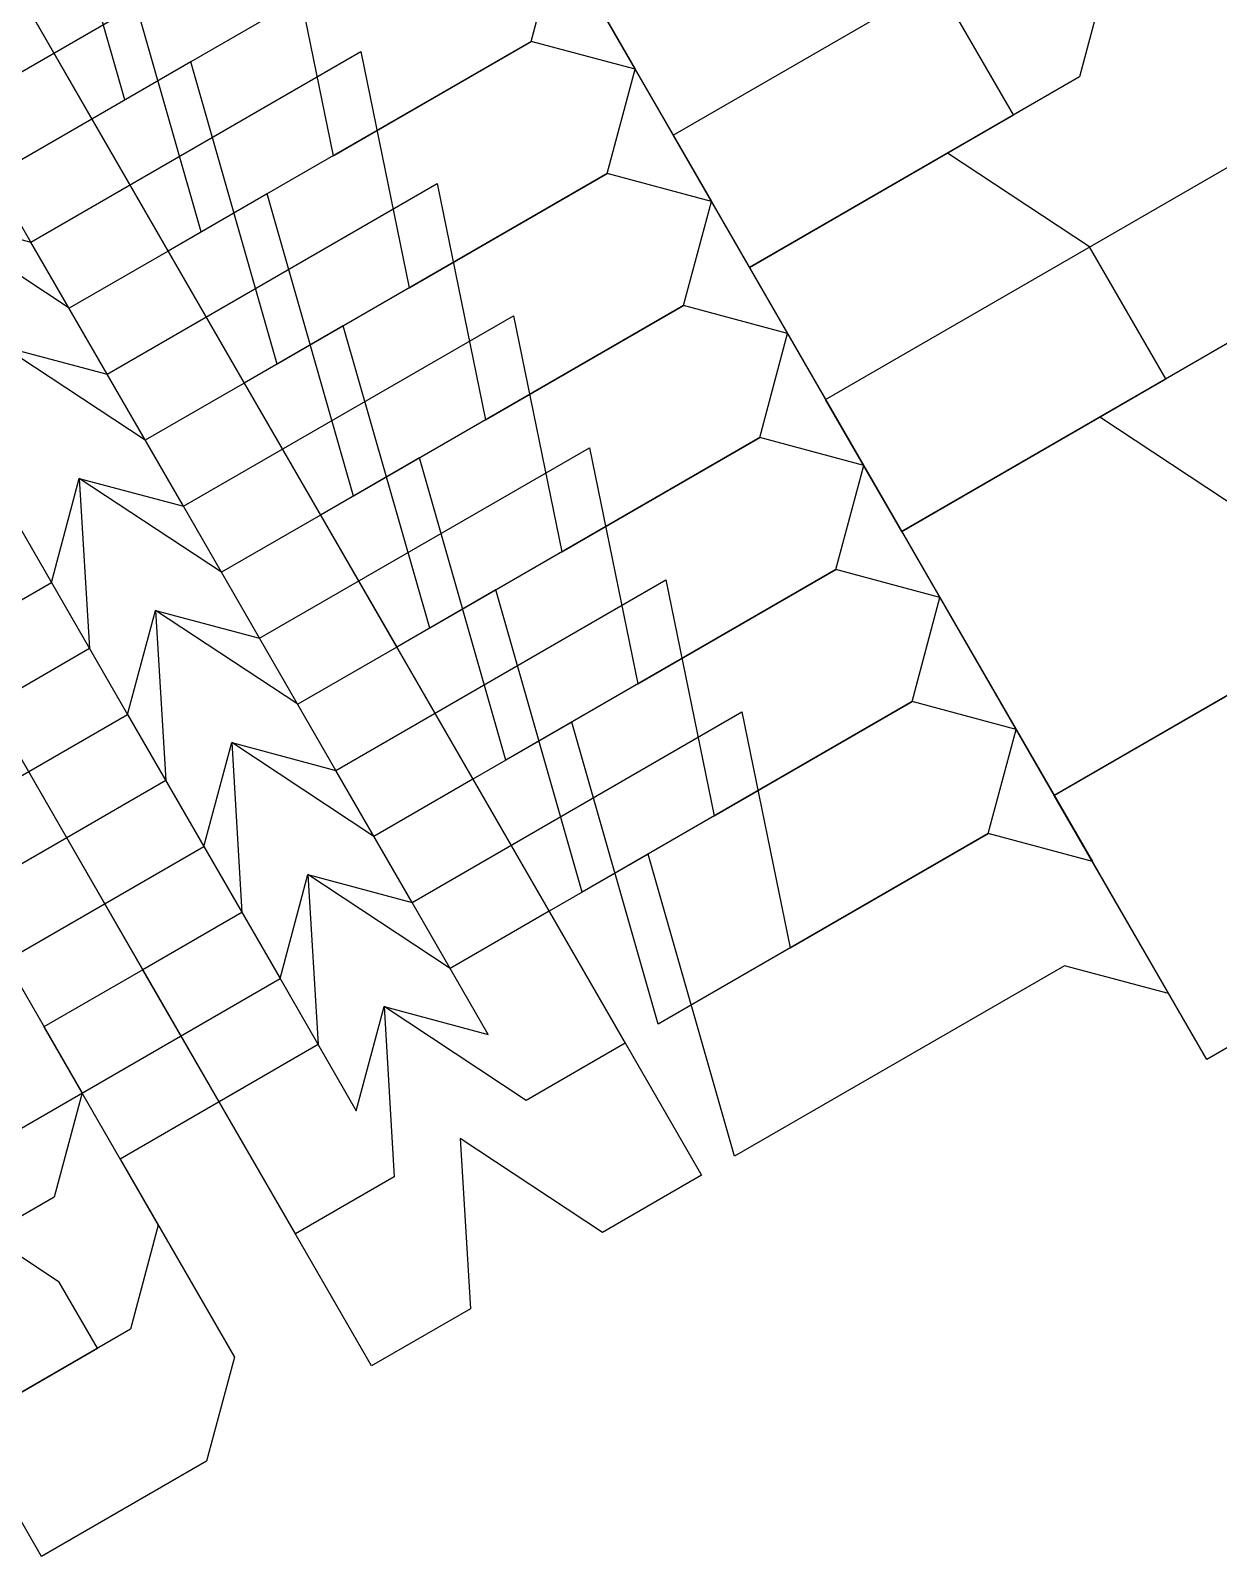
# Model space of a CAD drawing. Extents: x -31.2 to 31.2, y -29.9 to 29.9.
# Drawn here: x -26.43 to -22.53, y -10.04 to -5.04 of the extents above; entities that cross this region are included whole.
import ezdxf

# ---------------------------------------------------------------- set-up
doc = ezdxf.new("R2010")
doc.units = 0

msp = doc.modelspace()

# ---------------------------------------------------------------- linework, layer by layer
for points in [[(-21.903, -4.5628, 0), (-22.903, -2.8308, 0), (-23.5526, -3.2058, 0), (-22.8026, -4.5048, 0), (-22.9856, -5.1878, 0), (-24.0681, -5.8128, 0), (-24.5681, -4.9468, 0), (-23.7021, -4.4468, 0), (-23.9521, -4.0138, 0), (-24.4186, -3.7058, 0), (-25.0681, -4.0808, 0), (-25.3181, -3.6478, 0), (-22.5035, -2.0228, 0)], [(-22.4856, -6.0538, 0), (-23.5681, -6.6788, 0), (-24.0681, -5.8128, 0), (-23.2021, -5.3128, 0), (-23.4521, -4.8798, 0), (-23.9186, -4.5718, 0), (-24.5681, -4.9468, 0), (-24.8181, -4.5138, 0), (-22.0035, -2.8888, 0)], [(-21.9856, -6.9199, 0), (-23.0681, -7.5449, 0), (-23.5681, -6.6788, 0), (-22.7021, -6.1788, 0), (-22.9521, -5.7458, 0), (-23.4186, -5.4378, 0), (-24.0681, -5.8128, 0), (-24.3181, -5.3798, 0), (-21.5035, -3.7548, 0)], [(-25.0346, -4.6388, 0), (-26.1171, -5.2638, 0), (-26.4006, -4.2728, 0)], [(-24.9431, -4.2973, 0), (-24.4431, -5.1633, 0), (-24.4431, -5.1633, 0), (-24.7846, -5.0718, 0), (-25.8671, -5.6968, 0), (-26.1506, -4.7058, 0)], [(-24.9431, -4.2973, 0), (-24.4431, -5.1633, 0), (-24.4431, -5.1633, 0), (-24.7846, -5.0718, 0), (-25.8671, -5.6968, 0), (-26.1506, -4.7058, 0)], [(-26.7254, -4.4603, 0), (-26.2254, -5.3263, 0), (-26.5502, -5.5138, 0), (-27.0167, -5.2058, 0), (-26.9832, -5.7638, 0), (-27.3079, -5.9513, 0), (-27.8079, -5.0853, 0), (-28.1327, -5.2728, 0), (-27.7577, -5.9223, 0), (-27.8492, -6.2638, 0), (-28.3905, -6.5763, 0), (-28.6405, -6.1433, 0), (-28.2074, -5.8933, 0), (-28.3324, -5.6768, 0), (-28.5657, -5.5228, 0), (-28.8905, -5.7103, 0), (-29.0155, -5.4938, 0), (-27.6082, -4.6813, 0), (-27.3582, -5.1143, 0), (-27.2667, -4.7728, 0)], [(-22.4521, -6.6119, 0), (-22.9186, -6.3038, 0), (-23.5681, -6.6788, 0), (-23.8181, -6.2458, 0), (-21.0035, -4.6208, 0)], [(-26.7667, -5.6388, 0), (-26.4252, -5.7303, 0), (-26.6752, -5.2973, 0), (-25.5926, -4.6723, 0), (-25.4341, -5.4468, 0), (-24.7846, -5.0718, 0), (-24.6931, -4.7303, 0), (-24.1931, -5.5963, 0), (-24.1931, -5.5963, 0), (-24.5346, -5.5048, 0), (-25.6171, -6.1298, 0), (-25.9006, -5.1388, 0), (-26.2254, -5.3263, 0), (-25.7254, -6.1923, 0), (-26.0502, -6.3798, 0), (-26.5167, -6.0718, 0)], [(-26.7667, -5.6388, 0), (-26.4252, -5.7303, 0), (-26.6752, -5.2973, 0), (-25.5926, -4.6723, 0), (-25.4341, -5.4468, 0), (-24.7846, -5.0718, 0), (-24.6931, -4.7303, 0), (-24.1931, -5.5963, 0), (-24.1931, -5.5963, 0), (-24.5346, -5.5048, 0), (-25.6171, -6.1298, 0), (-25.9006, -5.1388, 0), (-26.2254, -5.3263, 0), (-25.7254, -6.1923, 0), (-26.0502, -6.3798, 0), (-26.5167, -6.0718, 0)], [(-26.4754, -4.8933, 0), (-25.9754, -5.7593, 0), (-26.3002, -5.9468, 0), (-26.7667, -5.6388, 0), (-26.7332, -6.1968, 0), (-27.0579, -6.3843, 0), (-27.5579, -5.5183, 0), (-27.8827, -5.7058, 0), (-27.5077, -6.3553, 0), (-27.5992, -6.6968, 0), (-28.1405, -7.0093, 0), (-28.3905, -6.5763, 0), (-27.9574, -6.3263, 0), (-28.0824, -6.1098, 0), (-28.3157, -5.9558, 0), (-28.6405, -6.1433, 0), (-28.7655, -5.9268, 0), (-27.3582, -5.1143, 0), (-27.1082, -5.5473, 0), (-27.0167, -5.2058, 0), (-26.6752, -5.2973, 0), (-26.9252, -4.8643, 0)], [(-26.4754, -4.8933, 0), (-25.9754, -5.7593, 0), (-26.3002, -5.9468, 0), (-26.7667, -5.6388, 0), (-26.7332, -6.1968, 0), (-27.0579, -6.3843, 0), (-27.5579, -5.5183, 0), (-27.8827, -5.7058, 0), (-27.5077, -6.3553, 0), (-27.5992, -6.6968, 0), (-28.1405, -7.0093, 0), (-28.3905, -6.5763, 0), (-27.9574, -6.3263, 0), (-28.0824, -6.1098, 0), (-28.3157, -5.9558, 0), (-28.6405, -6.1433, 0), (-28.7655, -5.9268, 0), (-27.3582, -5.1143, 0), (-27.1082, -5.5473, 0), (-27.0167, -5.2058, 0), (-26.6752, -5.2973, 0), (-26.9252, -4.8643, 0)], [(-26.5167, -6.0718, 0), (-26.1752, -6.1633, 0), (-26.4252, -5.7303, 0), (-25.3426, -5.1053, 0), (-25.1841, -5.8798, 0), (-24.5346, -5.5048, 0), (-24.4431, -5.1633, 0), (-23.9431, -6.0293, 0), (-23.9431, -6.0293, 0), (-24.2846, -5.9378, 0), (-25.3671, -6.5628, 0), (-25.6506, -5.5718, 0), (-25.9754, -5.7593, 0), (-25.4754, -6.6253, 0), (-25.8002, -6.8128, 0), (-26.2667, -6.5048, 0), (-26.2332, -7.0628, 0), (-26.5579, -7.2503, 0)], [(-26.5167, -6.0718, 0), (-26.1752, -6.1633, 0), (-26.4252, -5.7303, 0), (-25.3426, -5.1053, 0), (-25.1841, -5.8798, 0), (-24.5346, -5.5048, 0), (-24.4431, -5.1633, 0), (-23.9431, -6.0293, 0), (-23.9431, -6.0293, 0), (-24.2846, -5.9378, 0), (-25.3671, -6.5628, 0), (-25.6506, -5.5718, 0), (-25.9754, -5.7593, 0), (-25.4754, -6.6253, 0), (-25.8002, -6.8128, 0), (-26.2667, -6.5048, 0), (-26.2332, -7.0628, 0), (-26.5579, -7.2503, 0)], [(-26.6082, -6.4133, 0), (-26.3582, -6.8463, 0), (-26.2667, -6.5048, 0), (-25.9252, -6.5963, 0), (-26.1752, -6.1633, 0), (-25.0926, -5.5383, 0), (-24.9341, -6.3128, 0), (-24.2846, -5.9378, 0), (-24.1931, -5.5963, 0), (-23.6931, -6.4623, 0), (-23.6931, -6.4623, 0), (-24.0346, -6.3708, 0), (-25.1171, -6.9958, 0), (-25.4006, -6.0048, 0), (-25.7254, -6.1923, 0), (-25.2254, -7.0583, 0), (-25.5502, -7.2458, 0), (-26.0167, -6.9378, 0), (-25.9832, -7.4958, 0), (-26.3079, -7.6833, 0), (-26.8079, -6.8173, 0)], [(-26.6082, -6.4133, 0), (-26.3582, -6.8463, 0), (-26.2667, -6.5048, 0), (-25.9252, -6.5963, 0), (-26.1752, -6.1633, 0), (-25.0926, -5.5383, 0), (-24.9341, -6.3128, 0), (-24.2846, -5.9378, 0), (-24.1931, -5.5963, 0), (-23.6931, -6.4623, 0), (-23.6931, -6.4623, 0), (-24.0346, -6.3708, 0), (-25.1171, -6.9958, 0), (-25.4006, -6.0048, 0), (-25.7254, -6.1923, 0), (-25.2254, -7.0583, 0), (-25.5502, -7.2458, 0), (-26.0167, -6.9378, 0), (-25.9832, -7.4958, 0), (-26.3079, -7.6833, 0), (-26.8079, -6.8173, 0)], [(-27.7655, -7.6588, 0), (-26.3582, -6.8463, 0), (-26.1082, -7.2793, 0), (-26.0167, -6.9378, 0), (-25.6752, -7.0293, 0), (-25.9252, -6.5963, 0), (-24.8426, -5.9713, 0), (-24.6841, -6.7458, 0), (-24.0346, -6.3708, 0), (-23.9431, -6.0293, 0), (-23.4431, -6.8954, 0), (-23.4431, -6.8954, 0), (-23.7846, -6.8038, 0), (-24.8671, -7.4288, 0), (-25.1506, -6.4378, 0), (-25.4754, -6.6253, 0), (-24.9754, -7.4913, 0), (-25.3002, -7.6788, 0), (-25.7667, -7.3708, 0), (-25.7332, -7.9288, 0), (-26.0579, -8.1163, 0), (-26.5579, -7.2503, 0)], [(-27.7655, -7.6588, 0), (-26.3582, -6.8463, 0), (-26.1082, -7.2793, 0), (-26.0167, -6.9378, 0), (-25.6752, -7.0293, 0), (-25.9252, -6.5963, 0), (-24.8426, -5.9713, 0), (-24.6841, -6.7458, 0), (-24.0346, -6.3708, 0), (-23.9431, -6.0293, 0), (-23.4431, -6.8954, 0), (-23.4431, -6.8954, 0), (-23.7846, -6.8038, 0), (-24.8671, -7.4288, 0), (-25.1506, -6.4378, 0), (-25.4754, -6.6253, 0), (-24.9754, -7.4913, 0), (-25.3002, -7.6788, 0), (-25.7667, -7.3708, 0), (-25.7332, -7.9288, 0), (-26.0579, -8.1163, 0), (-26.5579, -7.2503, 0)], [(-27.5155, -8.0918, 0), (-26.1082, -7.2793, 0), (-25.8582, -7.7123, 0), (-25.7667, -7.3708, 0), (-25.4252, -7.4623, 0), (-25.6752, -7.0293, 0), (-24.5926, -6.4043, 0), (-24.4341, -7.1788, 0), (-23.7846, -6.8038, 0), (-23.6931, -6.4623, 0), (-23.1931, -7.3284, 0), (-23.1931, -7.3284, 0), (-23.5346, -7.2369, 0), (-24.6171, -7.8619, 0), (-24.9006, -6.8708, 0), (-25.2254, -7.0583, 0), (-24.7254, -7.9244, 0), (-25.0502, -8.1119, 0), (-25.5167, -7.8038, 0), (-25.4832, -8.3619, 0), (-25.8079, -8.5494, 0), (-26.3079, -7.6833, 0), (-26.6327, -7.8708, 0), (-26.2577, -8.5204, 0), (-26.3492, -8.8619, 0), (-26.8905, -9.1744, 0)], [(-27.5155, -8.0918, 0), (-26.1082, -7.2793, 0), (-25.8582, -7.7123, 0), (-25.7667, -7.3708, 0), (-25.4252, -7.4623, 0), (-25.6752, -7.0293, 0), (-24.5926, -6.4043, 0), (-24.4341, -7.1788, 0), (-23.7846, -6.8038, 0), (-23.6931, -6.4623, 0), (-23.1931, -7.3284, 0), (-23.1931, -7.3284, 0), (-23.5346, -7.2369, 0), (-24.6171, -7.8619, 0), (-24.9006, -6.8708, 0), (-25.2254, -7.0583, 0), (-24.7254, -7.9244, 0), (-25.0502, -8.1119, 0), (-25.5167, -7.8038, 0), (-25.4832, -8.3619, 0), (-25.8079, -8.5494, 0), (-26.3079, -7.6833, 0), (-26.6327, -7.8708, 0), (-26.2577, -8.5204, 0), (-26.3492, -8.8619, 0), (-26.8905, -9.1744, 0)], [(-27.2655, -8.5248, 0), (-25.8582, -7.7123, 0), (-25.6082, -8.1454, 0), (-25.5167, -7.8038, 0), (-25.1752, -7.8954, 0), (-25.4252, -7.4623, 0), (-24.3426, -6.8373, 0), (-24.1841, -7.6119, 0), (-23.5346, -7.2369, 0), (-23.4431, -6.8954, 0), (-22.9431, -7.7614, 0), (-22.9431, -7.7614, 0), (-23.2846, -7.6699, 0), (-24.3671, -8.2949, 0), (-24.6506, -7.3038, 0), (-24.9754, -7.4913, 0), (-24.4754, -8.3574, 0), (-24.8002, -8.5449, 0), (-25.2667, -8.2369, 0), (-25.2332, -8.7949, 0), (-25.5579, -8.9824, 0), (-26.0579, -8.1163, 0), (-26.3827, -8.3038, 0), (-26.0077, -8.9534, 0), (-26.0992, -9.2949, 0), (-26.6405, -9.6074, 0)], [(-21.4856, -7.7859, 0), (-22.5681, -8.4109, 0), (-23.0681, -7.5449, 0), (-22.2021, -7.0449, 0)], [(-27.0155, -8.9579, 0), (-25.6082, -8.1454, 0), (-25.3582, -8.5784, 0), (-25.2667, -8.2369, 0), (-24.9252, -8.3284, 0), (-25.1752, -7.8954, 0), (-24.0926, -7.2704, 0), (-23.9341, -8.0449, 0), (-23.2846, -7.6699, 0), (-23.1931, -7.3284, 0), (-22.6931, -8.1944, 0), (-22.6931, -8.1944, 0), (-23.0346, -8.1029, 0), (-24.1171, -8.7279, 0), (-24.4006, -7.7369, 0), (-24.7254, -7.9244, 0), (-24.2254, -8.7904, 0), (-24.5502, -8.9779, 0), (-25.0167, -8.6699, 0), (-24.9832, -9.2279, 0), (-25.3079, -9.4154, 0), (-25.8079, -8.5494, 0), (-26.1327, -8.7369, 0), (-25.7577, -9.3864, 0), (-25.8492, -9.7279, 0), (-26.3905, -10.0404, 0), (-26.6405, -9.6074, 0), (-26.2074, -9.3574, 0), (-26.3324, -9.1409, 0), (-26.5657, -8.9869, 0)]]:
    msp.add_polyline3d(points)

doc.saveas('drawing.dxf')
